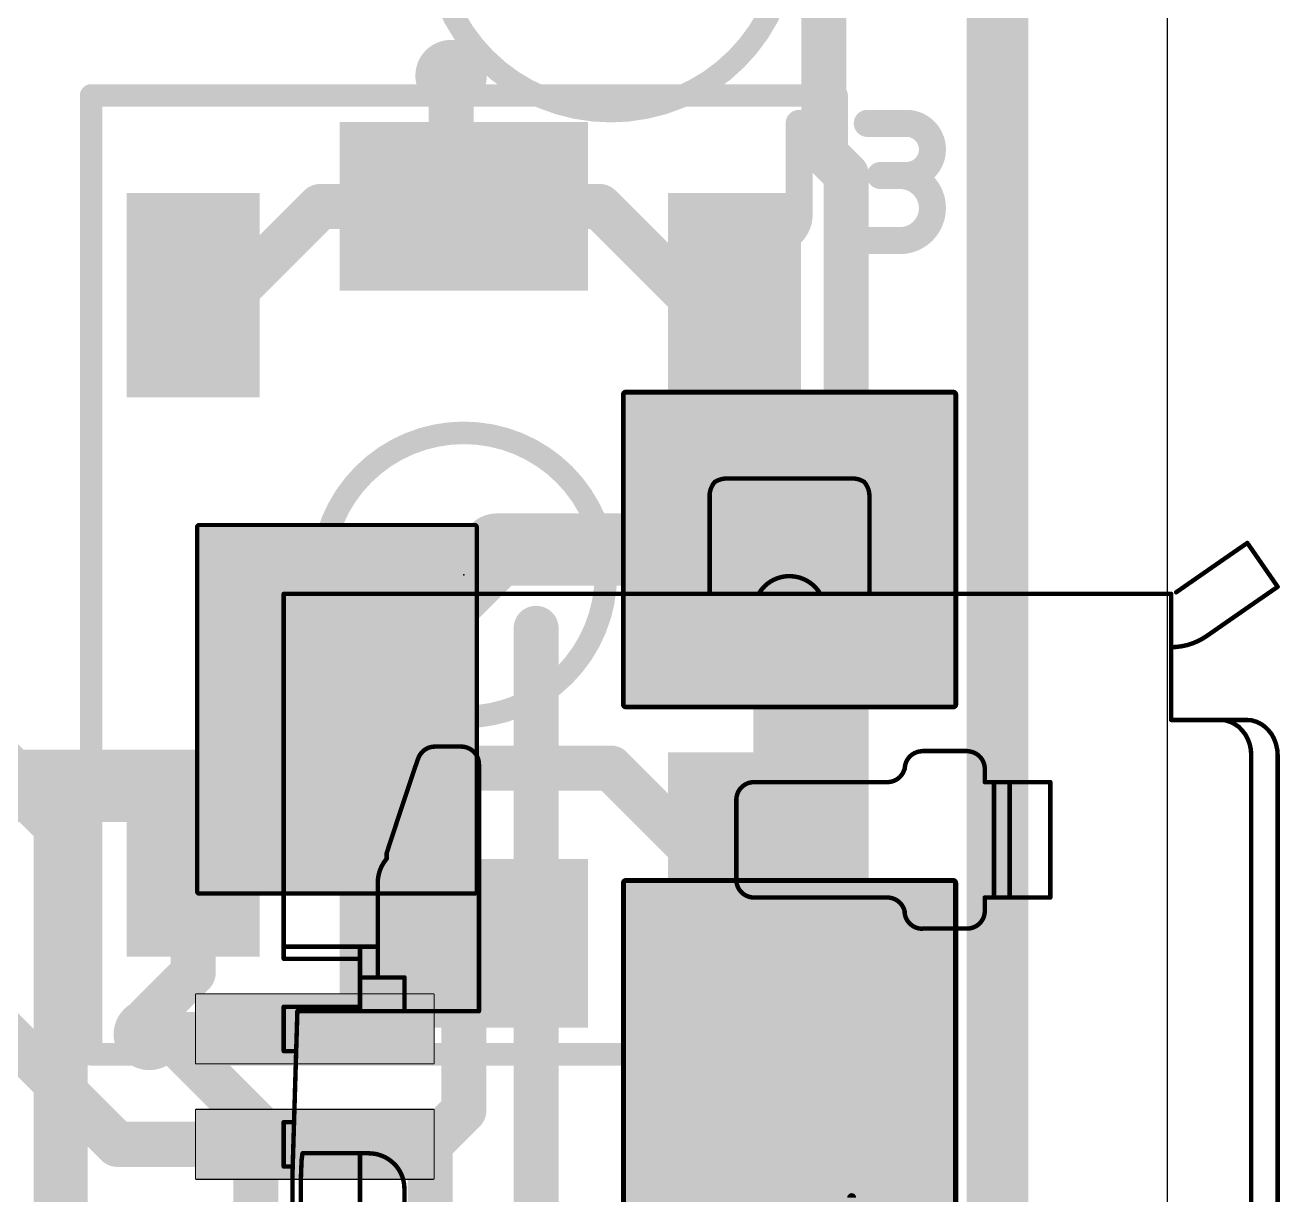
# Model space of a CAD drawing. Extents: x 23.6 to 57.9, y 14.1 to 54.9.
# Drawn here: x 50.8 to 57.87, y 31.4 to 37.98 of the extents above; entities that cross this region are included whole.
import ezdxf

# ---------------------------------------------------------------- set-up
doc = ezdxf.new("R2010")
doc.units = 0
for name, color, linetype in [('1', 12, 'CONTINUOUS'), ('15', 30, 'CONTINUOUS'), ('16', 132, 'CONTINUOUS'), ('18', 110, 'CONTINUOUS'), ('2', 41, 'CONTINUOUS'), ('20', 31, 'CONTINUOUS'), ('22', 253, 'CONTINUOUS'), ('24', 53, 'CONTINUOUS'), ('25', 253, 'CONTINUOUS'), ('39', 12, 'CONTINUOUS'), ('41', 12, 'CONTINUOUS'), ('51', 253, 'CONTINUOUS')]:
    doc.layers.add(name, color=color, linetype=linetype)

# ---------------------------------------------------------------- blocks, each defined once
blk = doc.blocks.new('RECT64000X216000R3')
at = {"const_width": 0.006}
blk.add_lwpolyline([(0.197, -0.669), (0.197, 0.669, 0.4142), (0.194, 0.672), (-0.194, 0.672, 0.4142), (-0.197, 0.669), (-0.197, -0.669, 0.4142), (-0.194, -0.672), (0.194, -0.672, 0.4142)], format="xyb", close=True, dxfattribs=at)
blk.add_solid([(-0.1955, -0.6705), (0.1955, -0.6705), (-0.1955, 0.6705), (0.1955, 0.6705)])
blk = doc.blocks.new('RECT336000X256000R3')
at = {"const_width": 0.024}
blk.add_lwpolyline([(1.038, -0.776), (1.038, 0.776, 0.4142), (1.026, 0.788), (-1.026, 0.788, 0.4142), (-1.038, 0.776), (-1.038, -0.776, 0.4142), (-1.026, -0.788), (1.026, -0.788, 0.4142)], format="xyb", close=True, dxfattribs=at)
blk.add_solid([(-1.032, -0.782), (1.032, -0.782), (-1.032, 0.782), (1.032, 0.782)])
blk = doc.blocks.new('RECT288000X304000R3')
at = {"const_width": 0.027}
blk.add_lwpolyline([(0.8865, -0.923), (0.8865, 0.923, 0.4142), (0.873, 0.9365), (-0.873, 0.9365, 0.4142), (-0.8865, 0.923), (-0.8865, -0.923, 0.4142), (-0.873, -0.9365), (0.873, -0.9365, 0.4142)], format="xyb", close=True, dxfattribs=at)
blk.add_solid([(-0.8798, -0.9298), (0.8798, -0.9298), (-0.8798, 0.9298), (0.8798, 0.9298)])
blk = doc.blocks.new('RECT304000X304000R3')
at = {"const_width": 0.0285}
blk.add_lwpolyline([(0.9358, -0.9215), (0.9358, 0.9215, 0.4142), (0.9215, 0.9358), (-0.9215, 0.9358, 0.4142), (-0.9358, 0.9215), (-0.9358, -0.9215, 0.4142), (-0.9215, -0.9358), (0.9215, -0.9358, 0.4142)], format="xyb", close=True, dxfattribs=at)
blk.add_solid([(-0.9286, -0.9286), (0.9286, -0.9286), (-0.9286, 0.9286), (0.9286, 0.9286)])
blk = doc.blocks.new('RECT')
blk.add_solid([(-0.5, -0.5), (0.5, -0.5), (-0.5, 0.5), (0.5, 0.5)])
blk = doc.blocks.new('ROUNDV')
at = {"const_width": 0.5}
blk.add_lwpolyline([(0, -0.25, 1), (0, 0.25, 1), (0, -0.25)], format="xyb", dxfattribs=at)

msp = doc.modelspace()

# ---------------------------------------------------------------- linework, layer by layer
at = {"layer": '1'}
for points, const_width in [([(52.557, 34.131), (53.457, 35.031)], 0.4064), ([(53.457, 35.031), (55.107, 35.031)], 0.4064), ([(55.107, 35.031), (55.107, 32.231)], 0.4064), ([(52.126, 33.7), (52.557, 34.131)], 0.4064), ([(50.5, 33.7), (52.126, 33.7)], 0.4064), ([(51.319, 31.681), (50.5, 32.5)], 0.254), ([(52.432, 32.331), (52.401, 32.3)], 0.254), ([(52.401, 32.3), (51.5, 32.3)], 0.254), ([(55.107, 32.231), (55.107, 29.831)], 0.4064), ([(52.432, 31.681), (51.319, 31.681)], 0.254)]:
    msp.add_lwpolyline(points, dxfattribs=dict(at, const_width=const_width))
for points, const_width in [([(53.457, 35.1326, 1), (53.457, 34.9294)], 0.2032), ([(53.5288, 34.9592, 1), (53.3852, 35.1028)], 0.2032), ([(55.2086, 35.031, 1), (55.0054, 35.031)], 0.2032), ([(55.107, 34.9294, 1), (55.107, 35.1326)], 0.2032), ([(52.4852, 34.2028, 1), (52.6288, 34.0592)], 0.2032), ([(52.6288, 34.0592, 1), (52.4852, 34.2028)], 0.2032), ([(52.0542, 33.7718, 1), (52.1978, 33.6282)], 0.2032), ([(52.126, 33.5984, 1), (52.126, 33.8016)], 0.2032), ([(52.4769, 32.2861, 1), (52.3871, 32.3759)], 0.127), ([(51.5, 32.3635, 1), (51.5, 32.2365)], 0.127), ([(52.3561, 32.3449, 1), (52.4459, 32.2551)], 0.127), ([(52.401, 32.2365, 1), (52.401, 32.3635)], 0.127), ([(55.2086, 32.231, 1), (55.0054, 32.231)], 0.2032), ([(55.0054, 32.231, 1), (55.2086, 32.231)], 0.2032), ([(51.319, 31.7445, 1), (51.319, 31.6175)], 0.127), ([(51.2741, 31.6361, 1), (51.3639, 31.7259)], 0.127), ([(52.432, 31.6175, 1), (52.432, 31.7445)], 0.127)]:
    msp.add_lwpolyline(points, format="xyb", dxfattribs=dict(at, const_width=const_width))
at = {"layer": '15', "const_width": 0.3048}
msp.add_lwpolyline([(56.3, 26.1), (56.3, 40.8)], dxfattribs=at)
at = {"layer": '16'}
for points, const_width in [([(56.276, 43.324), (56.276, 25.3)], 0.254), ([(55.3, 38.4), (55.3, 37.2692)], 0.254), ([(53.2, 37.035), (53.2, 37.7)], 0.254), ([(55.3, 37.2692), (55.426, 37.1432)], 0.254), ([(55.426, 37.1432), (55.426, 25.8748)], 0.254), ([(53.272, 36.963), (53.2, 37.035)], 0.254), ([(51.963, 36.463), (52.463, 36.963)], 0.254), ([(52.463, 36.963), (53.272, 36.963)], 0.254), ([(53.272, 36.963), (54.037, 36.963)], 0.254), ([(54.037, 36.963), (54.537, 36.463)], 0.254), ([(51.747, 36.463), (51.963, 36.463)], 0.254), ([(54.537, 36.463), (54.797, 36.463)], 0.254), ([(51, 33.4797), (50.6, 33.8797)], 0.3048), ([(52.247, 33.8), (51.747, 33.3)], 0.254), ([(54.1, 33.8), (52.247, 33.8)], 0.254), ([(54.587, 33.313), (54.1, 33.8)], 0.254), ([(51, 28.1), (51, 33.4797)], 0.3048), ([(51.747, 33.3), (51.747, 33.313)], 0.254), ([(54.797, 33.313), (54.587, 33.313)], 0.254), ([(51.747, 32.647), (51.747, 33.3)], 0.254), ([(53.272, 32.813), (53.272, 31.872)], 0.254), ([(51.5, 32.4), (51.747, 32.647)], 0.254), ([(51.5, 32.3), (51.5, 32.4)], 0.254), ([(51.6, 32.3), (51.5, 32.3)], 0.254), ([(52.1, 31.8), (51.6, 32.3)], 0.254), ([(53.272, 31.872), (53.0823, 31.6823)], 0.254), ([(52.1, 30), (52.1, 31.8)], 0.254), ([(53.0823, 31.6823), (53.0823, 30.6412)], 0.254)]:
    msp.add_lwpolyline(points, dxfattribs=dict(at, const_width=const_width))
for points, const_width in [([(53.2635, 37.7, 1), (53.1365, 37.7)], 0.127), ([(55.3449, 37.3141, 1), (55.2551, 37.2243)], 0.127), ([(55.2365, 37.2692, 1), (55.3635, 37.2692)], 0.127), ([(55.4895, 37.1432, 1), (55.3625, 37.1432)], 0.127), ([(55.3811, 37.0983, 1), (55.4709, 37.1881)], 0.127), ([(53.2449, 37.0799, 1), (53.1551, 36.9901)], 0.127), ([(52.463, 37.0265, 1), (52.463, 36.8995)], 0.127), ([(52.5079, 36.9181, 1), (52.4181, 37.0079)], 0.127), ([(53.1365, 37.035, 1), (53.2635, 37.035)], 0.127), ([(53.272, 37.0265, 1), (53.272, 36.8995)], 0.127), ([(53.2271, 36.9181, 1), (53.3169, 37.0079)], 0.127), ([(53.272, 36.8995, 1), (53.272, 37.0265)], 0.127), ([(54.0819, 37.0079, 1), (53.9921, 36.9181)], 0.127), ([(54.037, 36.8995, 1), (54.037, 37.0265)], 0.127), ([(51.747, 36.5265, 1), (51.747, 36.3995)], 0.127), ([(51.9181, 36.5079, 1), (52.0079, 36.4181)], 0.127), ([(51.963, 36.3995, 1), (51.963, 36.5265)], 0.127), ([(54.537, 36.5265, 1), (54.537, 36.3995)], 0.127), ([(54.4921, 36.4181, 1), (54.5819, 36.5079)], 0.127), ([(54.797, 36.3995, 1), (54.797, 36.5265)], 0.127), ([(52.247, 33.8635, 1), (52.247, 33.7365)], 0.127), ([(52.2919, 33.7551, 1), (52.2021, 33.8449)], 0.127), ([(54.1449, 33.8449, 1), (54.0551, 33.7551)], 0.127), ([(54.1, 33.7365, 1), (54.1, 33.8635)], 0.127), ([(51.0762, 33.4797, 1), (50.9238, 33.4797)], 0.1524), ([(50.9461, 33.4258, 1), (51.0539, 33.5336)], 0.1524), ([(51.8105, 33.313, 1), (51.6835, 33.313)], 0.127), ([(54.587, 33.3765, 1), (54.587, 33.2495)], 0.127), ([(54.797, 33.2495, 1), (54.797, 33.3765)], 0.127), ([(51.8105, 33.3, 1), (51.6835, 33.3)], 0.127), ([(51.7021, 33.3449, 1), (51.7919, 33.2551)], 0.127), ([(54.5421, 33.2681, 1), (54.6319, 33.3579)], 0.127), ([(51.6835, 33.3, 1), (51.8105, 33.3)], 0.127), ([(53.3355, 32.813, 1), (53.2085, 32.813)], 0.127), ([(51.7919, 32.6021, 1), (51.7021, 32.6919)], 0.127), ([(51.6835, 32.647, 1), (51.8105, 32.647)], 0.127), ([(51.5635, 32.4, 1), (51.4365, 32.4)], 0.127), ([(51.4551, 32.4449, 1), (51.5449, 32.3551)], 0.127), ([(51.5, 32.3635, 1), (51.5, 32.2365)], 0.127), ([(51.6449, 32.3449, 1), (51.5551, 32.2551)], 0.127), ([(51.6, 32.2365, 1), (51.6, 32.3635)], 0.127), ([(51.4365, 32.3, 1), (51.5635, 32.3)], 0.127), ([(53.3169, 31.8271, 1), (53.2271, 31.9169)], 0.127), ([(52.1635, 31.8, 1), (52.0365, 31.8)], 0.127), ([(52.0551, 31.7551, 1), (52.1449, 31.8449)], 0.127), ([(53.2085, 31.872, 1), (53.3355, 31.872)], 0.127), ([(53.1458, 31.6823, 1), (53.0188, 31.6823)], 0.127), ([(53.0374, 31.7272, 1), (53.1272, 31.6374)], 0.127)]:
    msp.add_lwpolyline(points, format="xyb", dxfattribs=dict(at, const_width=const_width))
at = {"layer": '2', "const_width": 0.19}
msp.add_lwpolyline([(56.2, 27.2), (56.2, 41)], dxfattribs=at)
at = {"layer": '20'}
msp.add_line((57.2357, 16.2369), (57.237, 51.855), dxfattribs=at)
at = {"layer": '22'}
for points, const_width in [([(51.172, 37.6198, 1), (51.172, 37.5562)], 0.0635), ([(51.2038, 37.588, 1), (51.1403, 37.588)], 0.0635), ([(55.4038, 37.588, 1), (55.3402, 37.588)], 0.0635), ([(55.372, 37.5562, 1), (55.372, 37.6198)], 0.0635), ([(53.272, 34.088, 1), (53.272, 35.688, 1), (53.272, 34.088)], 0.127), ([(51.172, 32.2198, 1), (51.172, 32.1563)], 0.0635), ([(55.372, 32.1563, 1), (55.372, 32.2198)], 0.0635), ([(51.1403, 32.188, 1), (51.2038, 32.188)], 0.0635), ([(55.3402, 32.188, 1), (55.4038, 32.188)], 0.0635)]:
    msp.add_lwpolyline(points, format="xyb", dxfattribs=dict(at, const_width=const_width))
at = {"layer": '22', "const_width": 0.127}
for points in [[(51.172, 37.588), (55.372, 37.588)], [(51.172, 32.188), (51.172, 37.588)], [(55.372, 37.588), (55.372, 32.188)], [(55.372, 32.188), (51.172, 32.188)]]:
    msp.add_lwpolyline(points, dxfattribs=at)
at = {"layer": '24'}
msp.add_point((53.272, 34.888), dxfattribs=at)
at = {"layer": '25', "const_width": 0.1524}
for points in [[(55.1609, 37.4311), (55.1609, 36.9174)], [(55.545, 37.4311), (55.7651, 37.4311)], [(55.7651, 37.1376), (55.6183, 37.1376)], [(55.0142, 36.7707), (54.9408, 36.7707)], [(55.545, 36.7707), (55.7284, 36.7707)]]:
    msp.add_lwpolyline(points, dxfattribs=at)
at = {"layer": '25'}
for points, const_width in [([(55.199, 37.4311, 1), (55.1228, 37.4311)], 0.0762), ([(55.545, 37.4692, 1), (55.545, 37.393)], 0.0762), ([(55.7651, 37.1376, 1), (55.7651, 37.4311)], 0.1524), ([(55.7651, 37.4692, 1), (55.7651, 37.393)], 0.0762), ([(55.7651, 37.393, 1), (55.7651, 37.4692)], 0.0762), ([(55.6183, 37.1757, 1), (55.6183, 37.0995)], 0.0762), ([(55.7284, 36.7707, 1), (55.7284, 37.1376)], 0.1524), ([(55.7284, 37.1757, 1), (55.7284, 37.0995)], 0.0762), ([(55.7651, 37.1757, 1), (55.7651, 37.0995)], 0.0762), ([(55.7651, 37.0995, 1), (55.7651, 37.1757)], 0.0762), ([(55.0142, 36.7707, 0.4142), (55.1609, 36.9174)], 0.1524), ([(55.199, 36.9174, 1), (55.1228, 36.9174)], 0.0762), ([(55.1228, 36.9174, 1), (55.199, 36.9174)], 0.0762), ([(54.9408, 36.8088, 1), (54.9408, 36.7326)], 0.0762), ([(55.0142, 36.8088, 1), (55.0142, 36.7326)], 0.0762), ([(55.0142, 36.7326, 1), (55.0142, 36.8088)], 0.0762), ([(55.545, 36.8088, 1), (55.545, 36.7326)], 0.0762), ([(55.7284, 36.8088, 1), (55.7284, 36.7326)], 0.0762), ([(55.7284, 36.7326, 1), (55.7284, 36.8088)], 0.0762)]:
    msp.add_lwpolyline(points, format="xyb", dxfattribs=dict(at, const_width=const_width))
at = {"layer": '39', "const_width": 0.05}
msp.add_lwpolyline([(55.457, 31.381), (55.457, 30.681)], dxfattribs=at)
at = {"layer": '39', "const_width": 0.025}
msp.add_lwpolyline([(55.4695, 31.381, 1), (55.4445, 31.381)], format="xyb", dxfattribs=at)
at = {"layer": '41', "const_width": 0.127}
for points in [[(54.1, 37.5, 1), (54.1, 39.5, 1), (54.1, 37.5)], [(53.7425, 34.587, 1), (53.6155, 34.587)]]:
    msp.add_lwpolyline(points, format="xyb", dxfattribs=at)
at = {"layer": '41', "const_width": 0.254}
msp.add_lwpolyline([(53.679, 27.475), (53.679, 34.587)], dxfattribs=at)
at = {"layer": '51'}
for points, const_width in [([(54.686, 35.412, 0.1701), (54.6562, 35.335)], 0.025), ([(54.754, 35.431, 0.1393), (54.6862, 35.4117)], 0.025), ([(54.6829, 35.417, 1), (54.6895, 35.4064)], 0.0125), ([(54.6908, 35.4079, 1), (54.6812, 35.4161)], 0.0125), ([(54.754, 35.4373, 1), (54.754, 35.4248)], 0.0125), ([(54.757, 35.431, 0.0058), (54.754, 35.431)], 0.025), ([(54.757, 35.4373, 1), (54.757, 35.4248)], 0.0125), ([(54.754, 35.4248, 1), (54.754, 35.4372)], 0.0125), ([(54.7569, 35.4248, 1), (54.7571, 35.4372)], 0.0125), ([(55.459, 35.431, 0.0039), (55.457, 35.431)], 0.025), ([(55.4569, 35.4372, 1), (55.4571, 35.4247)], 0.0125), ([(55.459, 35.4376, 1), (55.459, 35.4251)], 0.0125), ([(55.527, 35.412, 0.1393), (55.459, 35.4313)], 0.025), ([(55.457, 35.4248, 1), (55.457, 35.4373)], 0.0125), ([(55.459, 35.4248, 1), (55.459, 35.4372)], 0.0125), ([(55.557, 35.335, 0.1701), (55.5272, 35.4121)], 0.025), ([(55.5319, 35.4162, 1), (55.5224, 35.4081)], 0.0125), ([(55.5237, 35.4067, 1), (55.5303, 35.4173)], 0.0125), ([(54.65, 35.3352, 1), (54.6625, 35.3348)], 0.0125), ([(54.6633, 35.335, 1), (54.6508, 35.335)], 0.0125), ([(55.5633, 35.335, 1), (55.5508, 35.335)], 0.0125), ([(55.5508, 35.3348, 1), (55.5632, 35.3352)], 0.0125), ([(57.6911, 35.0716, 1), (57.6809, 35.0644)], 0.0125), ([(57.6896, 35.0629, 1), (57.6824, 35.0731)], 0.0125), ([(57.5174, 34.9591, 1), (57.5246, 34.9489)], 0.0125), ([(57.5246, 34.9489, 1), (57.5174, 34.9591)], 0.0125), ([(55.107, 34.881, 0.2692), (54.9328, 34.7811)], 0.025), ([(55.28, 34.781, 0.2678), (55.107, 34.8808)], 0.025), ([(55.107, 34.8871, 1), (55.107, 34.8746)], 0.0125), ([(55.107, 34.8748, 1), (55.107, 34.8872)], 0.0125), ([(52.257, 34.7873, 1), (52.257, 34.7747)], 0.0125), ([(52.2633, 34.781, 1), (52.2508, 34.781)], 0.0125), ([(54.6508, 34.781, 1), (54.6633, 34.781)], 0.0125), ([(54.9274, 34.7842, 1), (54.9383, 34.778)], 0.0125), ([(55.2746, 34.7779, 1), (55.2854, 34.7841)], 0.0125), ([(55.5508, 34.781, 1), (55.5633, 34.781)], 0.0125), ([(57.2633, 34.781, 1), (57.2508, 34.781)], 0.0125), ([(57.257, 34.7747, 1), (57.257, 34.7873)], 0.0125), ([(57.2814, 34.7951, 1), (57.2886, 34.7849)], 0.0125), ([(57.8519, 34.8174, 1), (57.8621, 34.8246)], 0.0125), ([(57.8606, 34.8159, 1), (57.8534, 34.8261)], 0.0125), ([(57.6884, 34.7121, 1), (57.6956, 34.7019)], 0.0125), ([(57.6956, 34.7019, 1), (57.6884, 34.7121)], 0.0125), ([(57.257, 34.481, 0.1523), (57.456, 34.5431)], 0.025), ([(57.4524, 34.5481, 1), (57.4596, 34.5379)], 0.0125), ([(57.4595, 34.5379, 1), (57.4524, 34.5482)], 0.0125), ([(57.257, 34.4872, 1), (57.257, 34.4748)], 0.0125), ([(57.257, 34.0773, 1), (57.257, 34.0648)], 0.0125), ([(57.2508, 34.071, 1), (57.2633, 34.071)], 0.0125), ([(57.534, 34.0773, 1), (57.534, 34.0648)], 0.0125), ([(57.5344, 34.0772, 1), (57.5336, 34.0648)], 0.0125), ([(57.534, 34.0648, 1), (57.534, 34.0773)], 0.0125), ([(57.5638, 34.075, 1), (57.5602, 34.063)], 0.0125), ([(57.5616, 34.0628, 1), (57.5624, 34.0752)], 0.0125), ([(57.6835, 34.0772, 1), (57.6825, 34.0648)], 0.0125), ([(57.683, 34.0648, 1), (57.683, 34.0773)], 0.0125), ([(57.7118, 34.075, 1), (57.7082, 34.063)], 0.0125), ([(57.7095, 34.0628, 1), (57.7105, 34.0752)], 0.0125), ([(57.5907, 34.0666, 1), (57.5853, 34.0554)], 0.0125), ([(57.5862, 34.055, 1), (57.5898, 34.067)], 0.0125), ([(57.6165, 34.0542, 1), (57.6095, 34.0438)], 0.0125), ([(57.6103, 34.0434, 1), (57.6157, 34.0546)], 0.0125), ([(57.6415, 34.0373, 1), (57.6325, 34.0287)], 0.0125), ([(57.6335, 34.0278, 1), (57.6405, 34.0382)], 0.0125), ([(57.6619, 34.0159, 1), (57.6521, 34.0081)], 0.0125), ([(57.6525, 34.0077, 1), (57.6615, 34.0163)], 0.0125), ([(57.7397, 34.0666, 1), (57.7343, 34.0554)], 0.0125), ([(57.7352, 34.055, 1), (57.7388, 34.067)], 0.0125), ([(57.7656, 34.0541, 1), (57.7584, 34.0439)], 0.0125), ([(57.7593, 34.0434, 1), (57.7647, 34.0546)], 0.0125), ([(57.7894, 34.0374, 1), (57.7806, 34.0286)], 0.0125), ([(57.7814, 34.0279, 1), (57.7886, 34.0381)], 0.0125), ([(57.8109, 34.0159, 1), (57.8011, 34.0081)], 0.0125), ([(57.8016, 34.0076, 1), (57.8104, 34.0164)], 0.0125), ([(57.6805, 33.9919, 1), (57.6695, 33.9861)], 0.0125), ([(57.6701, 33.9851, 1), (57.6799, 33.9929)], 0.0125), ([(57.6948, 33.9642, 1), (57.6832, 33.9598)], 0.0125), ([(57.6835, 33.9591, 1), (57.6945, 33.9649)], 0.0125), ([(57.7061, 33.9342, 1), (57.6939, 33.9318)], 0.0125), ([(57.6942, 33.9308, 1), (57.7058, 33.9352)], 0.0125), ([(57.8295, 33.9919, 1), (57.8185, 33.9861)], 0.0125), ([(57.8191, 33.9851, 1), (57.8289, 33.9929)], 0.0125), ([(57.8439, 33.964, 1), (57.8321, 33.96)], 0.0125), ([(57.8325, 33.9591, 1), (57.8435, 33.9649)], 0.0125), ([(57.8541, 33.9344, 1), (57.8419, 33.9316)], 0.0125), ([(57.8421, 33.931, 1), (57.8539, 33.935)], 0.0125), ([(53.109, 33.921, 0.322), (53.0142, 33.8529)], 0.025), ([(53.0199, 33.851, 1), (53.0081, 33.855)], 0.0125), ([(53.109, 33.9273, 1), (53.109, 33.9147)], 0.0125), ([(53.109, 33.9148, 1), (53.109, 33.9272)], 0.0125), ([(53.257, 33.9273, 1), (53.257, 33.9147)], 0.0125), ([(53.357, 33.821, 0.4142), (53.257, 33.921)], 0.025), ([(53.257, 33.9147, 1), (53.257, 33.9273)], 0.0125), ([(55.856, 33.895, 0.4142), (55.756, 33.795)], 0.025), ([(55.857, 33.9023, 1), (55.857, 33.8897)], 0.0125), ([(55.856, 33.8888, 1), (55.856, 33.9013)], 0.0125), ([(56.207, 33.795, 0.4142), (56.107, 33.895)], 0.025), ([(56.107, 33.9013, 1), (56.107, 33.8888)], 0.0125), ([(56.107, 33.8897, 1), (56.107, 33.9023)], 0.0125), ([(57.7122, 33.9024, 1), (57.6998, 33.9016)], 0.0125), ([(57.6999, 33.9008, 1), (57.7121, 33.9032)], 0.0125), ([(57.7143, 33.871, 1), (57.7018, 33.871)], 0.0125), ([(57.7018, 33.8706, 1), (57.7142, 33.8714)], 0.0125), ([(57.8612, 33.9024, 1), (57.8488, 33.9016)], 0.0125), ([(57.8489, 33.9006, 1), (57.8611, 33.9034)], 0.0125), ([(57.8633, 33.871, 1), (57.8507, 33.871)], 0.0125), ([(57.8508, 33.8706, 1), (57.8632, 33.8714)], 0.0125), ([(52.9851, 33.788, 1), (52.9969, 33.784)], 0.0125), ([(52.9969, 33.784, 1), (52.9851, 33.788)], 0.0125), ([(53.0083, 33.8549, 1), (53.0202, 33.8509)], 0.0125), ([(53.3633, 33.821, 1), (53.3507, 33.821)], 0.0125), ([(53.3507, 33.821, 1), (53.3633, 33.821)], 0.0125), ([(55.658, 33.721, 0.3793), (55.7573, 33.809)], 0.025), ([(55.7497, 33.795, 1), (55.7623, 33.795)], 0.0125), ([(55.7635, 33.8082, 1), (55.7511, 33.8097)], 0.0125), ([(56.2133, 33.796, 1), (56.2007, 33.796)], 0.0125), ([(56.2133, 33.795, 1), (56.2007, 33.795)], 0.0125), ([(56.2007, 33.795, 1), (56.2133, 33.795)], 0.0125), ([(56.2007, 33.795, 1), (56.2133, 33.795)], 0.0125), ([(54.907, 33.721, 0.4142), (54.807, 33.621)], 0.025), ([(54.907, 33.7273, 1), (54.907, 33.7148)], 0.0125), ([(54.907, 33.7148, 1), (54.907, 33.7273)], 0.0125), ([(55.658, 33.7272, 1), (55.658, 33.7148)], 0.0125), ([(55.658, 33.7148, 1), (55.658, 33.7273)], 0.0125), ([(56.2007, 33.721, 1), (56.2133, 33.721)], 0.0125), ([(56.207, 33.7273, 1), (56.207, 33.7148)], 0.0125), ([(56.2653, 33.721, 1), (56.2527, 33.721)], 0.0125), ([(56.259, 33.7273, 1), (56.259, 33.7148)], 0.0125), ([(56.259, 33.7148, 1), (56.259, 33.7273)], 0.0125), ([(56.3533, 33.721, 1), (56.3407, 33.721)], 0.0125), ([(56.347, 33.7273, 1), (56.347, 33.7148)], 0.0125), ([(56.347, 33.7148, 1), (56.347, 33.7273)], 0.0125), ([(56.5823, 33.721, 1), (56.5697, 33.721)], 0.0125), ([(56.576, 33.7148, 1), (56.576, 33.7273)], 0.0125), ([(54.8133, 33.621, 1), (54.8008, 33.621)], 0.0125), ([(54.8008, 33.621, 1), (54.8133, 33.621)], 0.0125), ([(52.9001, 33.533, 1), (52.9119, 33.529)], 0.0125), ([(52.9119, 33.529, 1), (52.9001, 33.533)], 0.0125), ([(52.837, 33.289, 0.1788), (52.7868, 33.153)], 0.025), ([(52.8311, 33.323, 1), (52.8429, 33.319)], 0.0125), ([(52.8433, 33.321, 1), (52.8308, 33.321)], 0.0125), ([(52.8417, 33.2849, 1), (52.8323, 33.2931)], 0.0125), ([(52.8308, 33.289, 1), (52.8433, 33.289)], 0.0125), ([(52.7805, 33.153, 1), (52.793, 33.153)], 0.0125), ([(54.807, 33.171, 0.4142), (54.907, 33.071)], 0.025), ([(54.8133, 33.171, 1), (54.8008, 33.171)], 0.0125), ([(54.8008, 33.171, 1), (54.8133, 33.171)], 0.0125), ([(52.7933, 33.143, 1), (52.7807, 33.143)], 0.0125), ([(54.907, 33.0773, 1), (54.907, 33.0648)], 0.0125), ([(54.907, 33.0648, 1), (54.907, 33.0773)], 0.0125), ([(55.757, 32.984, 0.3765), (55.658, 33.0709)], 0.025), ([(55.658, 33.0771, 1), (55.658, 33.0646)], 0.0125), ([(55.658, 33.0648, 1), (55.658, 33.0773)], 0.0125), ([(56.2133, 33.071, 1), (56.2007, 33.071)], 0.0125), ([(56.207, 33.0773, 1), (56.207, 33.0648)], 0.0125), ([(56.2527, 33.071, 1), (56.2653, 33.071)], 0.0125), ([(56.259, 33.0773, 1), (56.259, 33.0648)], 0.0125), ([(56.259, 33.0648, 1), (56.259, 33.0773)], 0.0125), ([(56.3407, 33.071, 1), (56.3533, 33.071)], 0.0125), ([(56.347, 33.0773, 1), (56.347, 33.0648)], 0.0125), ([(56.347, 33.0648, 1), (56.347, 33.0773)], 0.0125), ([(56.5697, 33.071, 1), (56.5823, 33.071)], 0.0125), ([(56.576, 33.0648, 1), (56.576, 33.0773)], 0.0125), ([(55.755, 32.995, 0.4142), (55.855, 32.895)], 0.025), ([(55.7613, 32.995, 1), (55.7488, 32.995)], 0.0125), ([(55.7508, 32.9832, 1), (55.7632, 32.9848)], 0.0125), ([(56.107, 32.896, 0.4142), (56.207, 32.996)], 0.025), ([(56.2133, 32.996, 1), (56.2007, 32.996)], 0.0125), ([(56.2007, 32.996, 1), (56.2133, 32.996)], 0.0125), ([(55.857, 32.9023, 1), (55.857, 32.8897)], 0.0125), ([(55.855, 32.8888, 1), (55.855, 32.9013)], 0.0125), ([(56.107, 32.9023, 1), (56.107, 32.8897)], 0.0125), ([(56.107, 32.8897, 1), (56.107, 32.9023)], 0.0125), ([(52.257, 32.8003, 1), (52.257, 32.7878)], 0.0125), ([(52.2633, 32.794, 1), (52.2508, 32.794)], 0.0125), ([(52.687, 32.8003, 1), (52.687, 32.7878)], 0.0125), ([(52.6933, 32.794, 1), (52.6808, 32.794)], 0.0125), ([(52.687, 32.7878, 1), (52.687, 32.8003)], 0.0125), ([(52.787, 32.7878, 1), (52.787, 32.8003)], 0.0125), ([(52.257, 32.7323, 1), (52.257, 32.7197)], 0.0125), ([(52.2508, 32.794, 1), (52.2633, 32.794)], 0.0125), ([(52.2508, 32.726, 1), (52.2633, 32.726)], 0.0125), ([(52.687, 32.7197, 1), (52.687, 32.7323)], 0.0125), ([(52.687, 32.6273, 1), (52.687, 32.6148)], 0.0125), ([(52.6933, 32.621, 1), (52.6808, 32.621)], 0.0125), ([(52.6808, 32.621, 1), (52.6933, 32.621)], 0.0125), ([(52.787, 32.6273, 1), (52.787, 32.6148)], 0.0125), ([(52.7807, 32.621, 1), (52.7933, 32.621)], 0.0125), ([(52.787, 32.6148, 1), (52.787, 32.6273)], 0.0125), ([(52.9433, 32.621, 1), (52.9308, 32.621)], 0.0125), ([(52.937, 32.6148, 1), (52.937, 32.6273)], 0.0125), ([(52.257, 32.4623, 1), (52.257, 32.4498)], 0.0125), ([(52.2633, 32.456, 1), (52.2508, 32.456)], 0.0125), ([(52.687, 32.4498, 1), (52.687, 32.4623)], 0.0125), ([(52.334, 32.4373, 1), (52.334, 32.4248)], 0.0125), ([(52.3402, 32.4308, 1), (52.3278, 32.4312)], 0.0125), ([(52.687, 32.4373, 1), (52.687, 32.4248)], 0.0125), ([(52.6808, 32.431, 1), (52.6933, 32.431)], 0.0125), ([(52.687, 32.4248, 1), (52.687, 32.4373)], 0.0125), ([(52.937, 32.4373, 1), (52.937, 32.4248)], 0.0125), ([(52.9308, 32.431, 1), (52.9433, 32.431)], 0.0125), ([(52.937, 32.4248, 1), (52.937, 32.4373)], 0.0125), ([(53.3507, 32.431, 1), (53.3633, 32.431)], 0.0125), ([(53.357, 32.4248, 1), (53.357, 32.4373)], 0.0125), ([(52.257, 32.2123, 1), (52.257, 32.1998)], 0.0125), ([(52.2508, 32.206, 1), (52.2633, 32.206)], 0.0125), ([(52.327, 32.1998, 1), (52.327, 32.2123)], 0.0125), ([(52.257, 31.8123, 1), (52.257, 31.7997)], 0.0125), ([(52.2633, 31.806, 1), (52.2508, 31.806)], 0.0125), ([(52.315, 31.7997, 1), (52.315, 31.8123)], 0.0125), ([(52.3642, 31.5927, 1), (52.3518, 31.5933)], 0.0125), ([(52.3662, 31.6082, 1), (52.3538, 31.6098)], 0.0125), ([(52.3538, 31.6095, 1), (52.3662, 31.6085)], 0.0125), ([(52.3672, 31.6205, 1), (52.3548, 31.6215)], 0.0125), ([(52.3549, 31.6225, 1), (52.3671, 31.6195)], 0.0125), ([(52.3586, 31.6334, 1), (52.3674, 31.6246)], 0.0125), ([(52.3691, 31.6275, 1), (52.3569, 31.6305)], 0.0125), ([(52.365, 31.6373, 1), (52.365, 31.6247)], 0.0125), ([(52.3694, 31.6266, 1), (52.3606, 31.6354)], 0.0125), ([(52.687, 31.6373, 1), (52.687, 31.6247)], 0.0125), ([(52.6933, 31.631, 1), (52.6808, 31.631)], 0.0125), ([(52.687, 31.6247, 1), (52.687, 31.6373)], 0.0125), ([(52.737, 31.6367, 1), (52.737, 31.6242)], 0.0125), ([(52.877, 31.573, 0.1971), (52.737, 31.6304)], 0.025), ([(52.737, 31.6247, 1), (52.737, 31.6373)], 0.0125), ([(52.257, 31.5623, 1), (52.257, 31.5497)], 0.0125), ([(52.2508, 31.556, 1), (52.2633, 31.556)], 0.0125), ([(52.3008, 31.5312, 1), (52.3132, 31.5308)], 0.0125), ([(52.3133, 31.531, 1), (52.3008, 31.531)], 0.0125), ([(52.307, 31.5497, 1), (52.307, 31.5623)], 0.0125), ([(52.3612, 31.5218, 1), (52.3488, 31.5222)], 0.0125), ([(52.3498, 31.5493, 1), (52.3622, 31.5487)], 0.0125), ([(52.3622, 31.5488, 1), (52.3498, 31.5492)], 0.0125), ([(52.3632, 31.5717, 1), (52.3508, 31.5723)], 0.0125), ([(52.3508, 31.5723, 1), (52.3632, 31.5717)], 0.0125), ([(52.3518, 31.5938, 1), (52.3642, 31.5922)], 0.0125), ([(52.8818, 31.5779, 1), (52.873, 31.569)], 0.0125), ([(52.937, 31.431, 0.2008), (52.8774, 31.5734)], 0.025), ([(52.8726, 31.5685, 1), (52.8814, 31.5775)], 0.0125), ([(52.3603, 31.493, 1), (52.3477, 31.493)], 0.0125), ([(52.3478, 31.4932, 1), (52.3602, 31.4928)], 0.0125), ([(52.3488, 31.5222, 1), (52.3612, 31.5218)], 0.0125), ([(52.9433, 31.431, 1), (52.9308, 31.431)], 0.0125), ([(52.9308, 31.431, 1), (52.9432, 31.431)], 0.0125)]:
    msp.add_lwpolyline(points, format="xyb", dxfattribs=dict(at, const_width=const_width))
at = {"layer": '51', "const_width": 0.025}
for points in [[(54.757, 35.431), (55.457, 35.431)], [(54.657, 34.781), (54.657, 35.335)], [(55.557, 35.335), (55.557, 34.781)], [(57.686, 35.068), (57.521, 34.954)], [(57.857, 34.821), (57.686, 35.068)], [(57.521, 34.954), (57.285, 34.79)], [(57.257, 34.781), (52.257, 34.781)], [(52.257, 34.781), (52.257, 32.794)], [(57.257, 34.071), (57.257, 34.781)], [(57.692, 34.707), (57.857, 34.821)], [(57.456, 34.543), (57.692, 34.707)], [(57.534, 34.071), (57.257, 34.071)], [(57.534, 34.071), (57.562, 34.069)], [(57.683, 34.071), (57.534, 34.071)], [(57.562, 34.069), (57.588, 34.061)], [(57.71, 34.069), (57.683, 34.071)], [(57.737, 34.061), (57.71, 34.069)], [(57.588, 34.061), (57.613, 34.049)], [(57.613, 34.049), (57.637, 34.033)], [(57.637, 34.033), (57.657, 34.012)], [(57.657, 34.012), (57.675, 33.989)], [(57.762, 34.049), (57.737, 34.061)], [(57.785, 34.033), (57.762, 34.049)], [(57.806, 34.012), (57.785, 34.033)], [(57.824, 33.989), (57.806, 34.012)], [(57.675, 33.989), (57.689, 33.962)], [(57.689, 33.962), (57.7, 33.933)], [(57.7, 33.933), (57.706, 33.902)], [(57.838, 33.962), (57.824, 33.989)], [(57.848, 33.933), (57.838, 33.962)], [(57.855, 33.902), (57.848, 33.933)], [(52.991, 33.786), (53.014, 33.853)], [(53.109, 33.921), (53.257, 33.921)], [(55.857, 33.896), (56.107, 33.896)], [(57.706, 33.902), (57.708, 33.871)], [(57.708, 33.871), (57.708, 28.191)], [(57.857, 33.871), (57.855, 33.902)], [(57.857, 28.191), (57.857, 33.871)], [(52.906, 33.531), (52.991, 33.786)], [(53.357, 33.821), (53.357, 32.431)], [(56.207, 33.796), (56.207, 33.795)], [(56.207, 33.795), (56.207, 33.721)], [(54.907, 33.721), (55.658, 33.721)], [(56.207, 33.721), (56.259, 33.721)], [(56.259, 33.071), (56.259, 33.721)], [(56.259, 33.721), (56.347, 33.721)], [(56.347, 33.071), (56.347, 33.721)], [(56.347, 33.721), (56.576, 33.721)], [(56.576, 33.721), (56.576, 33.071)], [(54.807, 33.171), (54.807, 33.621)], [(52.837, 33.321), (52.906, 33.531)], [(52.837, 33.289), (52.837, 33.321)], [(52.787, 32.621), (52.787, 33.143)], [(55.658, 33.071), (54.907, 33.071)], [(56.259, 33.071), (56.207, 33.071)], [(56.207, 33.071), (56.207, 32.996)], [(56.347, 33.071), (56.259, 33.071)], [(56.576, 33.071), (56.347, 33.071)], [(56.107, 32.896), (55.857, 32.896)], [(52.257, 32.794), (52.257, 32.726)], [(52.257, 32.794), (52.687, 32.794)], [(52.687, 32.794), (52.787, 32.794)], [(52.687, 32.794), (52.687, 32.621)], [(52.257, 32.726), (52.687, 32.726)], [(52.687, 32.621), (52.787, 32.621)], [(52.687, 32.431), (52.687, 32.621)], [(52.787, 32.621), (52.937, 32.621)], [(52.937, 32.621), (52.937, 32.431)], [(52.257, 32.456), (52.687, 32.456)], [(52.257, 32.206), (52.257, 32.456)], [(52.334, 32.431), (52.307, 31.531)], [(52.687, 32.431), (52.334, 32.431)], [(52.937, 32.431), (52.687, 32.431)], [(53.357, 32.431), (52.937, 32.431)], [(52.257, 32.206), (52.327, 32.206)], [(52.315, 31.806), (52.257, 31.806)], [(52.257, 31.556), (52.257, 31.806)], [(52.357, 31.572), (52.358, 31.593)], [(52.358, 31.593), (52.36, 31.609)], [(52.36, 31.609), (52.361, 31.621)], [(52.361, 31.621), (52.363, 31.629)], [(52.363, 31.629), (52.365, 31.631)], [(52.365, 31.631), (52.687, 31.631)], [(52.687, 31.631), (52.737, 31.631)], [(52.687, 30.431), (52.687, 31.631)], [(52.257, 31.556), (52.307, 31.556)], [(52.307, 31.531), (52.307, 30.531)], [(52.354, 31.493), (52.355, 31.522)], [(52.355, 31.522), (52.356, 31.549)], [(52.356, 31.549), (52.357, 31.572)], [(52.354, 30.569), (52.354, 31.493)], [(52.937, 31.431), (52.937, 30.631)]]:
    msp.add_lwpolyline(points, dxfattribs=at)

# ---------------------------------------------------------------- block references
at = {"layer": '1', "rotation": 270}
for name, p in [('RECT288000X304000R3', (55.107, 35.031)), ('RECT336000X256000R3', (52.557, 34.131)), ('RECT304000X304000R3', (55.107, 32.231)), ('RECT64000X216000R3', (52.432, 32.331)), ('RECT64000X216000R3', (52.432, 31.681))]:
    msp.add_blockref(name, p, dxfattribs=at)
at = {"layer": '16'}
for p, xscale, yscale, rotation in [((53.272, 36.963), 1.4, 0.95, 180), ((51.747, 36.463), 1.15, 0.75, 90), ((54.797, 36.463), 1.15, 0.75, 90), ((51.747, 33.313), 1.15, 0.75, 90), ((54.797, 33.313), 1.15, 0.75, 90), ((53.272, 32.813), 1.4, 0.95, 180)]:
    msp.add_blockref('RECT', p, dxfattribs=dict(at, xscale=xscale, yscale=yscale, rotation=rotation))
at = {"layer": '18', "xscale": 0.4024, "yscale": 0.4024}
for p in [(53.2, 37.7), (53.2, 37.7), (51.5, 32.3), (51.5, 32.3)]:
    msp.add_blockref('ROUNDV', p, dxfattribs=at)

doc.saveas('drawing.dxf')
